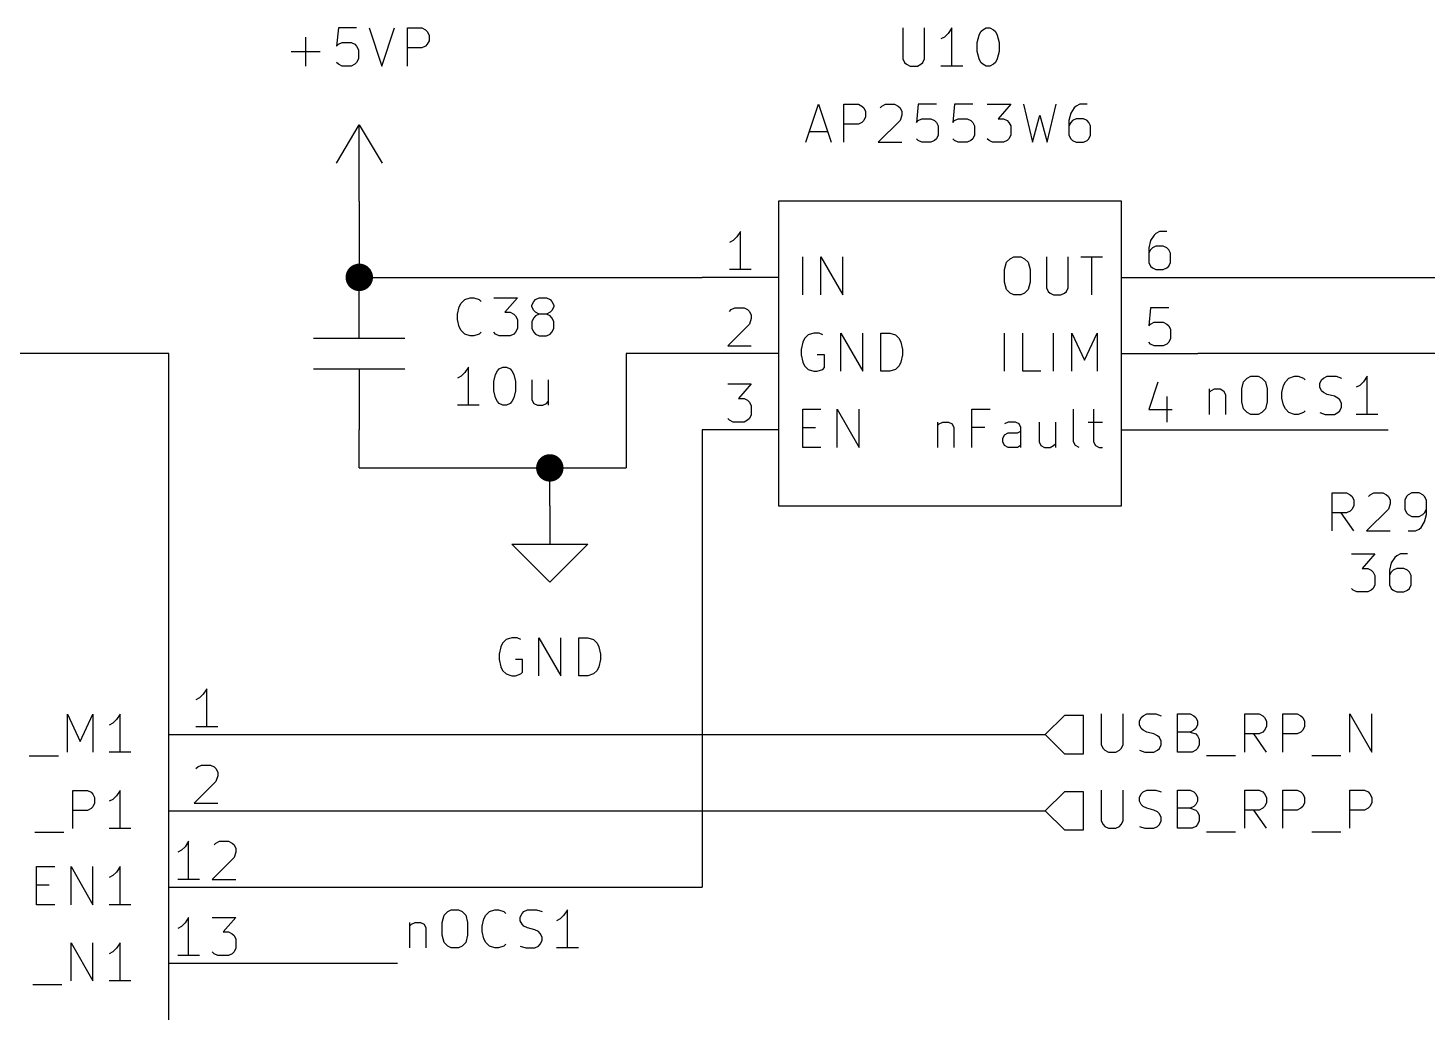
# Model space of a CAD drawing. Header units: millimetres. Extents: x 10 to 287, y -200 to -10.
# Drawn here: x 206.13 to 252.75, y -94.33 to -61.54 of the extents above; entities that cross this region are included whole.
import ezdxf

# ---------------------------------------------------------------- set-up
doc = ezdxf.new("R2010")
doc.units = ezdxf.units.MM
for name, color, linetype in [('GREENSIXTYFIVE', 129, 'CONTINUOUS'), ('LIGHTGREEN', 92, 'CONTINUOUS'), ('LIGHTRED', 12, 'CONTINUOUS'), ('RED', 14, 'CONTINUOUS'), ('REDSIX', 19, 'CONTINUOUS'), ('WHITE', 250, 'CONTINUOUS'), ('YELLOWTHREE', 44, 'CONTINUOUS')]:
    doc.layers.add(name, color=color, linetype=linetype)

msp = doc.modelspace()

# ---------------------------------------------------------------- linework, layer by layer
at = {"layer": 'GREENSIXTYFIVE', "linetype": 'CONTINUOUS'}
for p, q in [((215.3859, -62.8092), (215.3859, -61.8416)), ((216.4745, -61.5392), (216.4141, -62.144)), ((217.0793, -61.5392), (216.4745, -61.5392)), ((217.5026, -61.5392), (217.9259, -62.8092)), ((217.9259, -62.8092), (218.3493, -61.5392)), ((218.7726, -62.8092), (218.7726, -61.5392)), ((218.7726, -61.5392), (219.2564, -61.5392)), ((219.2564, -61.5392), (219.3774, -61.5997)), ((219.3774, -61.5997), (219.4379, -61.6602)), ((219.4379, -61.6602), (219.4983, -61.7811)), ((219.4983, -61.9626), (219.4379, -62.0835)), ((219.4983, -61.7811), (219.4983, -61.9626)), ((235.2826, -61.5392), (235.2826, -62.5673)), ((236.0083, -62.5673), (236.0083, -61.5392)), ((236.6736, -61.8416), (236.5527, -61.9021)), ((236.7946, -61.7207), (236.6736, -61.8416)), ((236.9155, -61.5392), (236.7946, -61.7207)), ((236.9155, -62.8092), (236.9155, -61.5392)), ((237.7622, -62.023), (237.8226, -61.7811)), ((237.8226, -61.7811), (237.8831, -61.6602)), ((237.8831, -61.6602), (237.9436, -61.5997)), ((237.9436, -61.5997), (238.0645, -61.5392)), ((238.0645, -61.5392), (238.1855, -61.5392)), ((238.1855, -61.5392), (238.3064, -61.5997)), ((238.3064, -61.5997), (238.3669, -61.6602)), ((238.3669, -61.6602), (238.4274, -61.7811)), ((238.4274, -61.7811), (238.4879, -62.023)), ((214.9021, -62.3254), (215.8698, -62.3254)), ((216.4141, -62.144), (216.4745, -62.0835)), ((216.4745, -62.0835), (216.5955, -62.023)), ((216.5955, -62.023), (216.8979, -62.023)), ((216.8979, -62.023), (217.0188, -62.0835)), ((217.0188, -62.0835), (217.0793, -62.144)), ((217.0793, -62.144), (217.1398, -62.2649)), ((217.1398, -62.2649), (217.1398, -62.5673)), ((219.2564, -62.2045), (218.7726, -62.2045)), ((219.3774, -62.144), (219.2564, -62.2045)), ((219.4379, -62.0835), (219.3774, -62.144)), ((237.7622, -62.3254), (237.7622, -62.023)), ((237.8226, -62.5673), (237.7622, -62.3254)), ((238.4879, -62.3254), (238.4274, -62.5673)), ((238.4879, -62.023), (238.4879, -62.3254)), ((216.4745, -62.7488), (216.4141, -62.6883)), ((216.5955, -62.8092), (216.4745, -62.7488)), ((216.8979, -62.8092), (216.5955, -62.8092)), ((217.0188, -62.7488), (216.8979, -62.8092)), ((217.0793, -62.6883), (217.0188, -62.7488)), ((217.1398, -62.5673), (217.0793, -62.6883)), ((235.2826, -62.5673), (235.3431, -62.6883)), ((235.3431, -62.6883), (235.4036, -62.7488)), ((235.4036, -62.7488), (235.5245, -62.8092)), ((235.5245, -62.8092), (235.7664, -62.8092)), ((235.7664, -62.8092), (235.8874, -62.7488)), ((235.8874, -62.7488), (235.9479, -62.6883)), ((235.9479, -62.6883), (236.0083, -62.5673)), ((237.2784, -62.8092), (236.5527, -62.8092)), ((237.8831, -62.6883), (237.8226, -62.5673)), ((237.9436, -62.7488), (237.8831, -62.6883)), ((238.0645, -62.8092), (237.9436, -62.7488)), ((238.1855, -62.8092), (238.0645, -62.8092)), ((238.3064, -62.7488), (238.1855, -62.8092)), ((238.3669, -62.6883), (238.3064, -62.7488)), ((238.4274, -62.5673), (238.3669, -62.6883)), ((232.0472, -65.3492), (232.4705, -64.0792)), ((232.4705, -64.0792), (232.8939, -65.3492)), ((233.3172, -65.3492), (233.3172, -64.0792)), ((233.3172, -64.0792), (233.801, -64.0792)), ((233.801, -64.0792), (233.922, -64.1397)), ((233.922, -64.1397), (233.9825, -64.2002)), ((233.9825, -64.2002), (234.0429, -64.3211)), ((234.0429, -64.3211), (234.0429, -64.5026)), ((234.5268, -64.2002), (234.5872, -64.1397)), ((234.5872, -64.1397), (234.7082, -64.0792)), ((234.7082, -64.0792), (235.0106, -64.0792)), ((235.0106, -64.0792), (235.1315, -64.1397)), ((235.1315, -64.1397), (235.192, -64.2002)), ((235.192, -64.2002), (235.2525, -64.3211)), ((235.2525, -64.3211), (235.2525, -64.4421)), ((235.7967, -64.0792), (235.7363, -64.684)), ((236.4015, -64.0792), (235.7967, -64.0792)), ((237.0062, -64.0792), (236.9458, -64.684)), ((237.611, -64.0792), (237.0062, -64.0792)), ((238.0948, -64.0792), (238.881, -64.0792)), ((238.881, -64.0792), (238.4576, -64.563)), ((239.3043, -64.0792), (239.6067, -65.3492)), ((240.0905, -65.3492), (240.3929, -64.0792)), ((240.9976, -64.2002), (240.8766, -64.3816)), ((241.0581, -64.1397), (240.9976, -64.2002)), ((241.179, -64.0792), (241.0581, -64.1397)), ((241.4209, -64.0792), (241.179, -64.0792)), ((233.801, -64.7445), (233.3172, -64.7445)), ((233.922, -64.684), (233.801, -64.7445)), ((233.9825, -64.6235), (233.922, -64.684)), ((234.0429, -64.5026), (233.9825, -64.6235)), ((235.192, -64.6235), (234.4663, -65.3492)), ((235.2525, -64.4421), (235.192, -64.6235)), ((235.7363, -64.684), (235.7967, -64.6235)), ((235.7967, -64.6235), (235.9177, -64.563)), ((235.9177, -64.563), (236.2201, -64.563)), ((236.2201, -64.563), (236.341, -64.6235)), ((236.341, -64.6235), (236.4015, -64.684)), ((236.4015, -64.684), (236.462, -64.8049)), ((236.9458, -64.684), (237.0062, -64.6235)), ((237.0062, -64.6235), (237.1272, -64.563)), ((237.1272, -64.563), (237.4296, -64.563)), ((237.4296, -64.563), (237.5505, -64.6235)), ((237.5505, -64.6235), (237.611, -64.684)), ((237.611, -64.684), (237.6715, -64.8049)), ((238.4576, -64.563), (238.6391, -64.563)), ((238.6391, -64.563), (238.76, -64.6235)), ((238.76, -64.6235), (238.8205, -64.684)), ((238.8205, -64.684), (238.881, -64.8049)), ((239.6067, -65.3492), (239.8486, -64.4421)), ((239.8486, -64.4421), (240.0905, -65.3492)), ((240.8766, -64.3816), (240.8162, -64.6235)), ((240.8162, -64.6235), (240.8162, -65.1073)), ((240.8766, -64.684), (240.8162, -64.8049)), ((240.9371, -64.6235), (240.8766, -64.684)), ((241.0581, -64.563), (240.9371, -64.6235)), ((241.3, -64.563), (241.0581, -64.563)), ((241.4209, -64.6235), (241.3, -64.563)), ((241.4814, -64.684), (241.4209, -64.6235)), ((241.5419, -64.8049), (241.4814, -64.684)), ((232.1682, -64.9864), (232.7729, -64.9864)), ((235.7967, -65.2888), (235.7363, -65.2283)), ((236.4015, -65.2283), (236.341, -65.2888)), ((236.462, -65.1073), (236.4015, -65.2283)), ((236.462, -64.8049), (236.462, -65.1073)), ((237.0062, -65.2888), (236.9458, -65.2283)), ((237.611, -65.2283), (237.5505, -65.2888)), ((237.6715, -65.1073), (237.611, -65.2283)), ((237.6715, -64.8049), (237.6715, -65.1073)), ((238.1553, -65.2888), (238.0948, -65.2283)), ((238.8205, -65.2283), (238.76, -65.2888)), ((238.881, -65.1073), (238.8205, -65.2283)), ((238.881, -64.8049), (238.881, -65.1073)), ((240.8162, -65.1073), (240.8766, -65.2283)), ((240.8766, -65.2283), (240.9371, -65.2888)), ((241.4209, -65.2888), (241.4814, -65.2283)), ((241.4814, -65.2283), (241.5419, -65.1073)), ((241.5419, -65.1073), (241.5419, -64.8049)), ((234.4663, -65.3492), (235.2525, -65.3492)), ((235.9177, -65.3492), (235.7967, -65.2888)), ((236.2201, -65.3492), (235.9177, -65.3492)), ((236.341, -65.2888), (236.2201, -65.3492)), ((237.1272, -65.3492), (237.0062, -65.2888)), ((237.4296, -65.3492), (237.1272, -65.3492)), ((237.5505, -65.2888), (237.4296, -65.3492)), ((238.2762, -65.3492), (238.1553, -65.2888)), ((238.6391, -65.3492), (238.2762, -65.3492)), ((238.76, -65.2888), (238.6391, -65.3492)), ((240.9371, -65.2888), (241.0581, -65.3492)), ((241.0581, -65.3492), (241.3, -65.3492)), ((241.3, -65.3492), (241.4209, -65.2888)), ((231.9503, -70.4375), (231.9503, -69.1675)), ((232.5551, -70.4375), (232.5551, -69.1675)), ((232.5551, -69.1675), (233.2808, -70.4375)), ((233.2808, -70.4375), (233.2808, -69.1675)), ((238.6753, -69.5909), (238.7357, -69.349)), ((238.7357, -69.349), (238.8567, -69.228)), ((238.8567, -69.228), (238.9776, -69.1675)), ((238.9776, -69.1675), (239.2195, -69.1675)), ((239.2195, -69.1675), (239.3405, -69.228)), ((239.3405, -69.228), (239.4614, -69.349)), ((239.4614, -69.349), (239.5219, -69.5909)), ((240.0662, -69.1675), (240.0662, -70.1956)), ((240.7919, -70.1956), (240.7919, -69.1675)), ((241.2153, -69.1675), (241.941, -69.1675)), ((241.5782, -70.4375), (241.5782, -69.1675)), ((238.6753, -70.0142), (238.6753, -69.5909)), ((239.5219, -69.5909), (239.5219, -70.0142)), ((238.7357, -70.2561), (238.6753, -70.0142)), ((238.8567, -70.3771), (238.7357, -70.2561)), ((238.9776, -70.4375), (238.8567, -70.3771)), ((239.3405, -70.3771), (239.2195, -70.4375)), ((239.4614, -70.2561), (239.3405, -70.3771)), ((239.5219, -70.0142), (239.4614, -70.2561)), ((240.0662, -70.1956), (240.1267, -70.3166)), ((240.1267, -70.3166), (240.1872, -70.3771)), ((240.1872, -70.3771), (240.3081, -70.4375)), ((240.55, -70.4375), (240.671, -70.3771)), ((240.671, -70.3771), (240.7315, -70.3166)), ((240.7315, -70.3166), (240.7919, -70.1956)), ((220.4441, -71.0751), (220.5045, -70.8332)), ((220.5045, -70.8332), (220.565, -70.7123)), ((220.565, -70.7123), (220.686, -70.5913)), ((220.686, -70.5913), (220.8674, -70.5308)), ((220.8674, -70.5308), (220.9883, -70.5308)), ((220.9883, -70.5308), (221.1698, -70.5913)), ((221.1698, -70.5913), (221.2302, -70.6518)), ((221.6536, -70.5308), (222.4398, -70.5308)), ((222.4398, -70.5308), (222.0164, -71.0146)), ((222.9236, -70.7727), (222.984, -70.6518)), ((222.9236, -70.8332), (222.9236, -70.7727)), ((222.984, -70.9542), (222.9236, -70.8332)), ((222.984, -70.6518), (223.0445, -70.5913)), ((223.0445, -70.5913), (223.1655, -70.5308)), ((223.1655, -70.5308), (223.4074, -70.5308)), ((223.4074, -70.5308), (223.5283, -70.5913)), ((223.5283, -70.5913), (223.5888, -70.6518)), ((223.5888, -70.6518), (223.6493, -70.7727)), ((223.6493, -70.8332), (223.5888, -70.9542)), ((223.6493, -70.7727), (223.6493, -70.8332)), ((239.2195, -70.4375), (238.9776, -70.4375)), ((240.3081, -70.4375), (240.55, -70.4375)), ((220.4441, -71.2565), (220.4441, -71.0751)), ((220.5045, -71.4984), (220.4441, -71.2565)), ((222.0164, -71.0146), (222.1979, -71.0146)), ((222.1979, -71.0146), (222.3188, -71.0751)), ((222.3188, -71.0751), (222.3793, -71.1356)), ((222.3793, -71.1356), (222.4398, -71.2565)), ((222.4398, -71.2565), (222.4398, -71.5589)), ((222.984, -71.1961), (222.9236, -71.317)), ((222.9236, -71.317), (222.9236, -71.5589)), ((223.0445, -71.0146), (222.984, -70.9542)), ((223.0445, -71.1356), (222.984, -71.1961)), ((223.1655, -71.0751), (223.0445, -71.0146)), ((223.1655, -71.0751), (223.0445, -71.1356)), ((223.4074, -71.0751), (223.1655, -71.0751)), ((223.5283, -71.0146), (223.4074, -71.0751)), ((223.5283, -71.1356), (223.4074, -71.0751)), ((223.5888, -70.9542), (223.5283, -71.0146)), ((223.5888, -71.1961), (223.5283, -71.1356)), ((223.6493, -71.317), (223.5888, -71.1961)), ((223.6493, -71.5589), (223.6493, -71.317)), ((220.565, -71.6194), (220.5045, -71.4984)), ((220.686, -71.7404), (220.565, -71.6194)), ((220.8674, -71.8008), (220.686, -71.7404)), ((221.1698, -71.7404), (220.9883, -71.8008)), ((221.2302, -71.6799), (221.1698, -71.7404)), ((221.7141, -71.7404), (221.6536, -71.6799)), ((221.835, -71.8008), (221.7141, -71.7404)), ((222.3188, -71.7404), (222.1979, -71.8008)), ((222.3793, -71.6799), (222.3188, -71.7404)), ((222.4398, -71.5589), (222.3793, -71.6799)), ((222.9236, -71.5589), (222.984, -71.6799)), ((222.984, -71.6799), (223.0445, -71.7404)), ((223.0445, -71.7404), (223.1655, -71.8008)), ((223.4074, -71.8008), (223.5283, -71.7404)), ((223.5283, -71.7404), (223.5888, -71.6799)), ((223.5888, -71.6799), (223.6493, -71.5589)), ((232.1318, -71.768), (232.0108, -71.889)), ((232.3132, -71.7075), (232.1318, -71.768)), ((232.4946, -71.7075), (232.3132, -71.7075)), ((232.6156, -71.768), (232.4946, -71.7075)), ((233.2203, -72.9775), (233.2203, -71.7075)), ((233.2203, -71.7075), (233.946, -72.9775)), ((233.946, -72.9775), (233.946, -71.7075)), ((234.5508, -72.9775), (234.5508, -71.7075)), ((234.5508, -71.7075), (234.8532, -71.7075)), ((234.8532, -71.7075), (235.0346, -71.768)), ((235.0346, -71.768), (235.1556, -71.889)), ((238.6752, -72.9775), (238.6752, -71.7075)), ((239.28, -72.9775), (239.28, -71.7075)), ((240.3081, -72.9775), (240.3081, -71.7075)), ((240.9129, -72.9775), (240.9129, -71.7075)), ((240.9129, -71.7075), (241.3363, -72.6147)), ((241.3363, -72.6147), (241.7596, -71.7075)), ((241.7596, -71.7075), (241.7596, -72.9775)), ((220.9883, -71.8008), (220.8674, -71.8008)), ((222.1979, -71.8008), (221.835, -71.8008)), ((223.1655, -71.8008), (223.4074, -71.8008)), ((231.9503, -72.0099), (231.8899, -72.2518)), ((231.8899, -72.2518), (231.8899, -72.4332)), ((232.0108, -71.889), (231.9503, -72.0099)), ((235.1556, -71.889), (235.2161, -72.0099)), ((235.2161, -72.0099), (235.2765, -72.2518)), ((235.2765, -72.2518), (235.2765, -72.4332)), ((231.8899, -72.4332), (231.9503, -72.6751)), ((231.9503, -72.6751), (232.0108, -72.7961)), ((232.676, -72.4332), (232.4341, -72.4332)), ((232.676, -72.8566), (232.676, -72.4332)), ((235.2161, -72.6751), (235.1556, -72.7961)), ((235.2765, -72.4332), (235.2161, -72.6751)), ((220.565, -73.1446), (220.4441, -73.2051)), ((220.686, -73.0237), (220.565, -73.1446)), ((220.8069, -72.8422), (220.686, -73.0237)), ((220.8069, -74.1122), (220.8069, -72.8422)), ((221.6536, -73.326), (221.714, -73.0841)), ((221.714, -73.0841), (221.7745, -72.9632)), ((221.7745, -72.9632), (221.835, -72.9027)), ((221.835, -72.9027), (221.9559, -72.8422)), ((221.9559, -72.8422), (222.0769, -72.8422)), ((222.0769, -72.8422), (222.1978, -72.9027)), ((222.1978, -72.9027), (222.2583, -72.9632)), ((222.2583, -72.9632), (222.3188, -73.0841)), ((222.3188, -73.0841), (222.3793, -73.326)), ((232.0108, -72.7961), (232.1318, -72.9171)), ((232.1318, -72.9171), (232.3132, -72.9775)), ((232.3132, -72.9775), (232.4341, -72.9775)), ((232.4341, -72.9775), (232.6156, -72.9171)), ((232.6156, -72.9171), (232.676, -72.8566)), ((234.8532, -72.9775), (234.5508, -72.9775)), ((235.0346, -72.9171), (234.8532, -72.9775)), ((235.1556, -72.7961), (235.0346, -72.9171)), ((239.8848, -72.9775), (239.28, -72.9775)), ((221.6536, -73.6284), (221.6536, -73.326)), ((221.714, -73.8703), (221.6536, -73.6284)), ((222.3793, -73.6284), (222.3188, -73.8703)), ((222.3793, -73.326), (222.3793, -73.6284)), ((222.9235, -73.2656), (222.9235, -73.9308)), ((223.4678, -73.2656), (223.4678, -74.1122)), ((221.1698, -74.1122), (220.4441, -74.1122)), ((221.7745, -73.9913), (221.714, -73.8703)), ((221.835, -74.0518), (221.7745, -73.9913)), ((221.9559, -74.1122), (221.835, -74.0518)), ((222.0769, -74.1122), (221.9559, -74.1122)), ((222.1978, -74.0518), (222.0769, -74.1122)), ((222.2583, -73.9913), (222.1978, -74.0518)), ((222.3188, -73.8703), (222.2583, -73.9913)), ((222.9235, -73.9308), (222.984, -74.0518)), ((222.984, -74.0518), (223.105, -74.1122)), ((223.105, -74.1122), (223.2864, -74.1122)), ((223.2864, -74.1122), (223.4073, -74.0518)), ((223.4073, -74.0518), (223.4678, -73.9913)), ((231.9503, -75.5175), (231.9503, -74.2475)), ((231.9503, -74.2475), (232.5551, -74.2475)), ((233.0993, -75.5175), (233.0993, -74.2475)), ((233.0993, -74.2475), (233.825, -75.5175)), ((233.825, -75.5175), (233.825, -74.2475)), ((237.5868, -75.5175), (237.5868, -74.2475)), ((237.5868, -74.2475), (238.1916, -74.2475)), ((240.9734, -75.3361), (240.9734, -74.2475)), ((241.6386, -74.2475), (241.6386, -75.3361)), ((231.9503, -74.8523), (232.3737, -74.8523)), ((236.4378, -74.6709), (236.4378, -75.5175)), ((236.4378, -74.7918), (236.4983, -74.7313)), ((236.4983, -74.7313), (236.6193, -74.6709)), ((236.6193, -74.6709), (236.8007, -74.6709)), ((236.8007, -74.6709), (236.9216, -74.7313)), ((236.9216, -74.7313), (236.9821, -74.8523)), ((236.9821, -74.8523), (236.9821, -75.5175)), ((238.0102, -74.8523), (237.5868, -74.8523)), ((238.7964, -74.6709), (238.6754, -74.7313)), ((238.6754, -75.0942), (238.7964, -75.0337)), ((239.0383, -74.6709), (238.7964, -74.6709)), ((238.7964, -75.0337), (239.0988, -75.0337)), ((239.1592, -74.7313), (239.0383, -74.6709)), ((239.0988, -75.0337), (239.2197, -74.9732)), ((239.2197, -74.8523), (239.1592, -74.7313)), ((239.2197, -75.5175), (239.2197, -74.8523)), ((239.8244, -74.6709), (239.8244, -75.3361)), ((240.3687, -74.6709), (240.3687, -75.5175)), ((241.4572, -74.6709), (241.941, -74.6709)), ((232.5551, -75.5175), (231.9503, -75.5175)), ((238.615, -75.2151), (238.6754, -75.0942)), ((238.615, -75.3361), (238.615, -75.2151)), ((238.6754, -75.4571), (238.615, -75.3361)), ((238.7964, -75.5175), (238.6754, -75.4571)), ((239.0988, -75.5175), (238.7964, -75.5175)), ((239.2197, -75.4571), (239.0988, -75.5175)), ((239.8244, -75.3361), (239.8849, -75.4571)), ((239.8849, -75.4571), (240.0059, -75.5175)), ((240.0059, -75.5175), (240.1873, -75.5175)), ((240.1873, -75.5175), (240.3082, -75.4571)), ((240.3082, -75.4571), (240.3687, -75.3966)), ((241.0339, -75.4571), (240.9734, -75.3361)), ((241.1549, -75.5175), (241.0339, -75.4571)), ((241.6386, -75.3361), (241.6991, -75.4571)), ((241.6991, -75.4571), (241.8201, -75.5175)), ((241.8201, -75.5175), (241.941, -75.5175)), ((249.5875, -78.3031), (249.5875, -77.0331)), ((249.5875, -77.0331), (250.0713, -77.0331)), ((250.0713, -77.0331), (250.1923, -77.0936)), ((250.1923, -77.0936), (250.2528, -77.1541)), ((250.2528, -77.1541), (250.3132, -77.275)), ((250.3132, -77.275), (250.3132, -77.4565)), ((250.7971, -77.1541), (250.8575, -77.0936)), ((250.8575, -77.0936), (250.9785, -77.0331)), ((250.9785, -77.0331), (251.2809, -77.0331)), ((251.2809, -77.0331), (251.4018, -77.0936)), ((251.4018, -77.0936), (251.4623, -77.1541)), ((251.4623, -77.1541), (251.5228, -77.275)), ((251.5228, -77.275), (251.5228, -77.396)), ((252.067, -77.1541), (252.0066, -77.275)), ((252.0066, -77.275), (252.0066, -77.5774)), ((252.1275, -77.0936), (252.067, -77.1541)), ((252.2485, -77.0331), (252.1275, -77.0936)), ((252.4904, -77.0331), (252.2485, -77.0331)), ((252.6113, -77.0936), (252.4904, -77.0331)), ((252.6718, -77.1541), (252.6113, -77.0936)), ((252.7323, -77.275), (252.6718, -77.1541)), ((252.7323, -77.7588), (252.7323, -77.275)), ((250.0713, -77.6984), (249.5875, -77.6984)), ((250.3132, -78.3031), (249.8899, -77.6984)), ((250.1923, -77.6379), (250.0713, -77.6984)), ((250.2528, -77.5774), (250.1923, -77.6379)), ((250.3132, -77.4565), (250.2528, -77.5774)), ((251.4623, -77.5774), (250.7366, -78.3031)), ((251.5228, -77.396), (251.4623, -77.5774)), ((252.0066, -77.5774), (252.067, -77.6984)), ((252.067, -77.6984), (252.1275, -77.7588)), ((252.1275, -77.7588), (252.2485, -77.8193)), ((252.2485, -77.8193), (252.4904, -77.8193)), ((252.4904, -77.8193), (252.6113, -77.7588)), ((252.6113, -77.7588), (252.6718, -77.6984)), ((252.6718, -77.6984), (252.7323, -77.5774)), ((252.6718, -78.0007), (252.7323, -77.7588)), ((250.7366, -78.3031), (251.5228, -78.3031)), ((252.1275, -78.3031), (252.3694, -78.3031)), ((252.3694, -78.3031), (252.4904, -78.2427)), ((252.4904, -78.2427), (252.5508, -78.1822)), ((252.5508, -78.1822), (252.6718, -78.0007)), ((250.2286, -79.0651), (251.0148, -79.0651)), ((251.0148, -79.0651), (250.5914, -79.5489)), ((251.68, -79.1861), (251.559, -79.3675)), ((251.7405, -79.1256), (251.68, -79.1861)), ((251.8614, -79.0651), (251.7405, -79.1256)), ((252.1033, -79.0651), (251.8614, -79.0651)), ((250.5914, -79.5489), (250.7729, -79.5489)), ((250.7729, -79.5489), (250.8938, -79.6094)), ((250.8938, -79.6094), (250.9543, -79.6699)), ((250.9543, -79.6699), (251.0148, -79.7908)), ((251.559, -79.3675), (251.4986, -79.6094)), ((251.4986, -79.6094), (251.4986, -80.0932)), ((251.559, -79.6699), (251.4986, -79.7908)), ((251.6195, -79.6094), (251.559, -79.6699)), ((251.7405, -79.5489), (251.6195, -79.6094)), ((251.9824, -79.5489), (251.7405, -79.5489)), ((252.1033, -79.6094), (251.9824, -79.5489)), ((252.1638, -79.6699), (252.1033, -79.6094)), ((252.2243, -79.7908), (252.1638, -79.6699)), ((251.0148, -80.0932), (250.9543, -80.2142)), ((251.0148, -79.7908), (251.0148, -80.0932)), ((251.4986, -80.0932), (251.559, -80.2142)), ((252.1638, -80.2142), (252.2243, -80.0932)), ((252.2243, -80.0932), (252.2243, -79.7908)), ((250.2891, -80.2747), (250.2286, -80.2142)), ((250.41, -80.3351), (250.2891, -80.2747)), ((250.7729, -80.3351), (250.41, -80.3351)), ((250.8938, -80.2747), (250.7729, -80.3351)), ((250.9543, -80.2142), (250.8938, -80.2747)), ((251.559, -80.2142), (251.6195, -80.2747)), ((251.6195, -80.2747), (251.7405, -80.3351)), ((251.7405, -80.3351), (251.9824, -80.3351)), ((251.9824, -80.3351), (252.1033, -80.2747)), ((252.1033, -80.2747), (252.1638, -80.2142)), ((221.9476, -82.0407), (221.8871, -82.1616)), ((222.0686, -81.9197), (221.9476, -82.0407)), ((222.25, -81.8592), (222.0686, -81.9197)), ((222.4314, -81.8592), (222.25, -81.8592)), ((222.5524, -81.9197), (222.4314, -81.8592)), ((223.1571, -83.1292), (223.1571, -81.8592)), ((223.1571, -81.8592), (223.8828, -83.1292)), ((223.8828, -83.1292), (223.8828, -81.8592)), ((224.4876, -83.1292), (224.4876, -81.8592)), ((224.4876, -81.8592), (224.79, -81.8592)), ((224.79, -81.8592), (224.9714, -81.9197)), ((224.9714, -81.9197), (225.0924, -82.0407)), ((225.0924, -82.0407), (225.1529, -82.1616)), ((221.8871, -82.1616), (221.8267, -82.4035)), ((221.8267, -82.4035), (221.8267, -82.5849)), ((225.1529, -82.1616), (225.2133, -82.4035)), ((225.2133, -82.4035), (225.2133, -82.5849)), ((221.8267, -82.5849), (221.8871, -82.8268)), ((221.8871, -82.8268), (221.9476, -82.9478)), ((221.9476, -82.9478), (222.0686, -83.0688)), ((222.6128, -82.5849), (222.3709, -82.5849)), ((222.6128, -83.0083), (222.6128, -82.5849)), ((225.0924, -82.9478), (224.9714, -83.0688)), ((225.1529, -82.8268), (225.0924, -82.9478)), ((225.2133, -82.5849), (225.1529, -82.8268)), ((222.0686, -83.0688), (222.25, -83.1292)), ((222.25, -83.1292), (222.3709, -83.1292)), ((222.3709, -83.1292), (222.5524, -83.0688)), ((222.5524, -83.0688), (222.6128, -83.0083)), ((224.79, -83.1292), (224.4876, -83.1292)), ((224.9714, -83.0688), (224.79, -83.1292)), ((207.4454, -85.6775), (207.4454, -84.4075)), ((207.4454, -84.4075), (207.8688, -85.3147)), ((207.4454, -85.6775), (207.4454, -84.4075)), ((207.4454, -84.4075), (207.8688, -85.3147)), ((207.8688, -85.3147), (208.2921, -84.4075)), ((207.8688, -85.3147), (208.2921, -84.4075)), ((208.2921, -84.4075), (208.2921, -85.6775)), ((208.2921, -84.4075), (208.2921, -85.6775)), ((208.9573, -84.7099), (208.8364, -84.7704)), ((208.9573, -84.7099), (208.8364, -84.7704)), ((209.0783, -84.589), (208.9573, -84.7099)), ((209.0783, -84.589), (208.9573, -84.7099)), ((209.1992, -84.4075), (209.0783, -84.589)), ((209.1992, -84.4075), (209.0783, -84.589)), ((209.1992, -85.6775), (209.1992, -84.4075)), ((209.1992, -85.6775), (209.1992, -84.4075)), ((209.5621, -85.6775), (208.8364, -85.6775)), ((209.5621, -85.6775), (208.8364, -85.6775)), ((206.1755, -85.7985), (207.1431, -85.7985)), ((206.1755, -85.7985), (207.1431, -85.7985)), ((207.6268, -88.2175), (207.6268, -86.9475)), ((207.6268, -86.9475), (208.1106, -86.9475)), ((207.6268, -88.2175), (207.6268, -86.9475)), ((207.6268, -86.9475), (208.1106, -86.9475)), ((208.1106, -86.9475), (208.2316, -87.008)), ((208.1106, -86.9475), (208.2316, -87.008)), ((208.2316, -87.008), (208.2921, -87.0685)), ((208.2316, -87.008), (208.2921, -87.0685)), ((208.2921, -87.0685), (208.3525, -87.1894)), ((208.2921, -87.0685), (208.3525, -87.1894)), ((209.0783, -87.129), (208.9573, -87.2499)), ((209.0783, -87.129), (208.9573, -87.2499)), ((209.1992, -86.9475), (209.0783, -87.129)), ((209.1992, -86.9475), (209.0783, -87.129)), ((209.1992, -88.2175), (209.1992, -86.9475)), ((209.1992, -88.2175), (209.1992, -86.9475)), ((208.1106, -87.6128), (207.6268, -87.6128)), ((208.1106, -87.6128), (207.6268, -87.6128)), ((208.2316, -87.5523), (208.1106, -87.6128)), ((208.2316, -87.5523), (208.1106, -87.6128)), ((208.2921, -87.4918), (208.2316, -87.5523)), ((208.2921, -87.4918), (208.2316, -87.5523)), ((208.3525, -87.3709), (208.2921, -87.4918)), ((208.3525, -87.3709), (208.2921, -87.4918)), ((208.3525, -87.1894), (208.3525, -87.3709)), ((208.3525, -87.1894), (208.3525, -87.3709)), ((208.9573, -87.2499), (208.8364, -87.3104)), ((208.9573, -87.2499), (208.8364, -87.3104)), ((206.3569, -88.3385), (207.3245, -88.3385)), ((206.3569, -88.3385), (207.3245, -88.3385)), ((209.5621, -88.2175), (208.8364, -88.2175)), ((209.5621, -88.2175), (208.8364, -88.2175)), ((206.4173, -90.7575), (206.4173, -89.4875)), ((206.4173, -89.4875), (207.0221, -89.4875)), ((206.4173, -90.7575), (206.4173, -89.4875)), ((206.4173, -89.4875), (207.0221, -89.4875)), ((207.5663, -90.7575), (207.5663, -89.4875)), ((207.5663, -89.4875), (208.292, -90.7575)), ((207.5663, -90.7575), (207.5663, -89.4875)), ((207.5663, -89.4875), (208.292, -90.7575)), ((208.292, -90.7575), (208.292, -89.4875)), ((208.292, -90.7575), (208.292, -89.4875)), ((209.1992, -89.4875), (209.0783, -89.669)), ((209.1992, -89.4875), (209.0783, -89.669)), ((209.1992, -90.7575), (209.1992, -89.4875)), ((209.1992, -90.7575), (209.1992, -89.4875)), ((208.9573, -89.7899), (208.8364, -89.8504)), ((208.9573, -89.7899), (208.8364, -89.8504)), ((209.0783, -89.669), (208.9573, -89.7899)), ((209.0783, -89.669), (208.9573, -89.7899)), ((206.4173, -90.0923), (206.8407, -90.0923)), ((206.4173, -90.0923), (206.8407, -90.0923)), ((207.0221, -90.7575), (206.4173, -90.7575)), ((207.0221, -90.7575), (206.4173, -90.7575)), ((209.5621, -90.7575), (208.8364, -90.7575)), ((209.5621, -90.7575), (208.8364, -90.7575)), ((207.5663, -93.2975), (207.5663, -92.0275)), ((207.5663, -92.0275), (208.292, -93.2975)), ((207.5663, -93.2975), (207.5663, -92.0275)), ((207.5663, -92.0275), (208.292, -93.2975)), ((208.292, -93.2975), (208.292, -92.0275)), ((208.292, -93.2975), (208.292, -92.0275)), ((209.0783, -92.209), (208.9573, -92.3299)), ((209.0783, -92.209), (208.9573, -92.3299)), ((209.1992, -92.0275), (209.0783, -92.209)), ((209.1992, -92.0275), (209.0783, -92.209)), ((209.1992, -93.2975), (209.1992, -92.0275)), ((209.1992, -93.2975), (209.1992, -92.0275)), ((208.9573, -92.3299), (208.8364, -92.3904)), ((208.9573, -92.3299), (208.8364, -92.3904)), ((206.2964, -93.4185), (207.264, -93.4185)), ((206.2964, -93.4185), (207.264, -93.4185)), ((209.5621, -93.2975), (208.8364, -93.2975)), ((209.5621, -93.2975), (208.8364, -93.2975))]:
    msp.add_line(p, q, dxfattribs=at)
at = {"layer": 'LIGHTGREEN', "linetype": 'CONTINUOUS'}
for p, q in [((217.17, -67.31), (217.17, -69.85)), ((217.17, -69.85), (228.6, -69.85)), ((245.11, -69.85), (260.35, -69.85)), ((228.6, -72.39), (226.06, -72.39)), ((226.06, -72.39), (226.06, -76.2)), ((254, -72.39), (245.11, -72.39)), ((217.17, -76.2), (217.17, -74.93)), ((228.6, -74.93), (228.6, -90.17)), ((245.11, -74.93), (251.46, -74.93)), ((217.17, -76.2), (223.52, -76.2)), ((223.52, -76.2), (226.06, -76.2)), ((223.52, -77.47), (223.52, -76.2)), ((213.36, -85.09), (240.03, -85.09)), ((213.36, -87.63), (240.03, -87.63)), ((213.36, -90.17), (228.6, -90.17)), ((213.36, -92.71), (218.44, -92.71))]:
    msp.add_line(p, q, dxfattribs=at)
at = {"layer": 'LIGHTGREEN', "const_width": 0.4572}
for points in [[(216.9414, -69.85, 1), (217.3986, -69.85, 1)], [(223.2914, -76.2, 1), (223.7486, -76.2, 1)]]:
    msp.add_lwpolyline(points, format="xyb", close=True, dxfattribs=at)
at = {"layer": 'LIGHTRED', "linetype": 'CONTINUOUS'}
for p, q in [((229.7491, -68.5044), (229.6281, -68.6253)), ((229.87, -68.3229), (229.7491, -68.5044)), ((229.87, -69.5929), (229.87, -68.3229)), ((243.6586, -68.4439), (243.5376, -68.6253)), ((243.7191, -68.3834), (243.6586, -68.4439)), ((243.84, -68.3229), (243.7191, -68.3834)), ((244.0819, -68.3229), (243.84, -68.3229)), ((229.6281, -68.6253), (229.5072, -68.6858)), ((243.5376, -68.6253), (243.4772, -68.8672)), ((243.4772, -68.8672), (243.4772, -69.351)), ((243.5376, -68.9277), (243.4772, -69.0486)), ((243.5981, -68.8672), (243.5376, -68.9277)), ((243.7191, -68.8067), (243.5981, -68.8672)), ((243.961, -68.8067), (243.7191, -68.8067)), ((244.0819, -68.8672), (243.961, -68.8067)), ((244.1424, -68.9277), (244.0819, -68.8672)), ((244.2029, -69.0486), (244.1424, -68.9277)), ((243.4772, -69.351), (243.5376, -69.472)), ((244.1424, -69.472), (244.2029, -69.351)), ((244.2029, -69.351), (244.2029, -69.0486)), ((230.2329, -69.5929), (229.5072, -69.5929)), ((243.5376, -69.472), (243.5981, -69.5325)), ((243.5981, -69.5325), (243.7191, -69.5929)), ((243.7191, -69.5929), (243.961, -69.5929)), ((243.961, -69.5929), (244.0819, -69.5325)), ((244.0819, -69.5325), (244.1424, -69.472)), ((229.5072, -70.9839), (229.5676, -70.9234)), ((229.5676, -70.9234), (229.6886, -70.8629)), ((229.6886, -70.8629), (229.991, -70.8629)), ((229.991, -70.8629), (230.1119, -70.9234)), ((230.1119, -70.9234), (230.1724, -70.9839)), ((230.1724, -70.9839), (230.2329, -71.1048)), ((230.2329, -71.2258), (230.1724, -71.4072)), ((230.2329, -71.1048), (230.2329, -71.2258)), ((243.5376, -70.8629), (243.4772, -71.4677)), ((244.1424, -70.8629), (243.5376, -70.8629)), ((230.1724, -71.4072), (229.4467, -72.1329)), ((243.4772, -71.4677), (243.5376, -71.4072)), ((243.5376, -71.4072), (243.6586, -71.3467)), ((243.6586, -71.3467), (243.961, -71.3467)), ((243.961, -71.3467), (244.0819, -71.4072)), ((244.0819, -71.4072), (244.1424, -71.4677)), ((244.1424, -71.4677), (244.2029, -71.5886)), ((244.2029, -71.5886), (244.2029, -71.891)), ((229.4467, -72.1329), (230.2329, -72.1329)), ((243.5376, -72.0725), (243.4772, -72.012)), ((243.6586, -72.1329), (243.5376, -72.0725)), ((243.961, -72.1329), (243.6586, -72.1329)), ((244.0819, -72.0725), (243.961, -72.1329)), ((244.1424, -72.012), (244.0819, -72.0725)), ((244.2029, -71.891), (244.1424, -72.012)), ((229.4467, -73.4029), (230.2329, -73.4029)), ((230.2329, -73.4029), (229.8095, -73.8867)), ((243.7795, -73.3425), (243.4772, -74.2496)), ((229.8095, -73.8867), (229.991, -73.8867)), ((229.991, -73.8867), (230.1119, -73.9472)), ((230.1119, -73.9472), (230.1724, -74.0077)), ((230.1724, -74.0077), (230.2329, -74.1286)), ((244.0819, -73.8263), (244.0819, -74.6729)), ((229.5072, -74.6125), (229.4467, -74.552)), ((230.1724, -74.552), (230.1119, -74.6125)), ((230.2329, -74.431), (230.1724, -74.552)), ((230.2329, -74.1286), (230.2329, -74.431)), ((243.4772, -74.2496), (244.2633, -74.2496)), ((229.6281, -74.6729), (229.5072, -74.6125)), ((229.991, -74.6729), (229.6281, -74.6729)), ((230.1119, -74.6125), (229.991, -74.6729)), ((211.8481, -83.8653), (211.7272, -83.9258)), ((211.8481, -83.8653), (211.7272, -83.9258)), ((211.9691, -83.7444), (211.8481, -83.8653)), ((211.9691, -83.7444), (211.8481, -83.8653)), ((212.09, -83.5629), (211.9691, -83.7444)), ((212.09, -83.5629), (211.9691, -83.7444)), ((212.09, -84.8329), (212.09, -83.5629)), ((212.09, -84.8329), (212.09, -83.5629)), ((212.4529, -84.8329), (211.7272, -84.8329)), ((212.4529, -84.8329), (211.7272, -84.8329)), ((211.7272, -86.2239), (211.7876, -86.1634)), ((211.7272, -86.2239), (211.7876, -86.1634)), ((211.7876, -86.1634), (211.9086, -86.1029)), ((211.7876, -86.1634), (211.9086, -86.1029)), ((211.9086, -86.1029), (212.211, -86.1029)), ((211.9086, -86.1029), (212.211, -86.1029)), ((212.211, -86.1029), (212.3319, -86.1634)), ((212.211, -86.1029), (212.3319, -86.1634)), ((212.3319, -86.1634), (212.3924, -86.2239)), ((212.3319, -86.1634), (212.3924, -86.2239)), ((212.3924, -86.2239), (212.4529, -86.3448)), ((212.3924, -86.2239), (212.4529, -86.3448)), ((212.3924, -86.6472), (211.6667, -87.3729)), ((212.3924, -86.6472), (211.6667, -87.3729)), ((212.4529, -86.4658), (212.3924, -86.6472)), ((212.4529, -86.4658), (212.3924, -86.6472)), ((212.4529, -86.3448), (212.4529, -86.4658)), ((212.4529, -86.3448), (212.4529, -86.4658)), ((211.6667, -87.3729), (212.4529, -87.3729)), ((211.6667, -87.3729), (212.4529, -87.3729)), ((211.2433, -88.9453), (211.1224, -89.0058)), ((211.2433, -88.9453), (211.1224, -89.0058)), ((211.3643, -88.8244), (211.2433, -88.9453)), ((211.3643, -88.8244), (211.2433, -88.9453)), ((211.4852, -88.6429), (211.3643, -88.8244)), ((211.4852, -88.6429), (211.3643, -88.8244)), ((211.4852, -89.9129), (211.4852, -88.6429)), ((211.4852, -89.9129), (211.4852, -88.6429)), ((212.3319, -88.7639), (212.3923, -88.7034)), ((212.3319, -88.7639), (212.3923, -88.7034)), ((212.3923, -88.7034), (212.5133, -88.6429)), ((212.3923, -88.7034), (212.5133, -88.6429)), ((212.5133, -88.6429), (212.8157, -88.6429)), ((212.5133, -88.6429), (212.8157, -88.6429)), ((212.8157, -88.6429), (212.9366, -88.7034)), ((212.8157, -88.6429), (212.9366, -88.7034)), ((212.9366, -88.7034), (212.9971, -88.7639)), ((212.9366, -88.7034), (212.9971, -88.7639)), ((212.9971, -88.7639), (213.0576, -88.8848)), ((212.9971, -88.7639), (213.0576, -88.8848)), ((213.0576, -89.0058), (212.9971, -89.1872)), ((213.0576, -89.0058), (212.9971, -89.1872)), ((213.0576, -88.8848), (213.0576, -89.0058)), ((213.0576, -88.8848), (213.0576, -89.0058)), ((212.9971, -89.1872), (212.2714, -89.9129)), ((212.9971, -89.1872), (212.2714, -89.9129)), ((211.8481, -89.9129), (211.1224, -89.9129)), ((211.8481, -89.9129), (211.1224, -89.9129)), ((212.2714, -89.9129), (213.0576, -89.9129)), ((212.2714, -89.9129), (213.0576, -89.9129)), ((211.3643, -91.3644), (211.2433, -91.4853)), ((211.3643, -91.3644), (211.2433, -91.4853)), ((211.4852, -91.1829), (211.3643, -91.3644)), ((211.4852, -91.1829), (211.3643, -91.3644)), ((211.4852, -92.4529), (211.4852, -91.1829)), ((211.4852, -92.4529), (211.4852, -91.1829)), ((212.2714, -91.1829), (213.0576, -91.1829)), ((212.2714, -91.1829), (213.0576, -91.1829)), ((213.0576, -91.1829), (212.6342, -91.6667)), ((213.0576, -91.1829), (212.6342, -91.6667)), ((211.2433, -91.4853), (211.1224, -91.5458)), ((211.2433, -91.4853), (211.1224, -91.5458)), ((212.6342, -91.6667), (212.8157, -91.6667)), ((212.6342, -91.6667), (212.8157, -91.6667)), ((212.8157, -91.6667), (212.9366, -91.7272)), ((212.8157, -91.6667), (212.9366, -91.7272)), ((212.9366, -91.7272), (212.9971, -91.7877)), ((212.9366, -91.7272), (212.9971, -91.7877)), ((212.9971, -91.7877), (213.0576, -91.9086)), ((212.9971, -91.7877), (213.0576, -91.9086)), ((213.0576, -92.211), (212.9971, -92.332)), ((213.0576, -92.211), (212.9971, -92.332)), ((213.0576, -91.9086), (213.0576, -92.211)), ((213.0576, -91.9086), (213.0576, -92.211)), ((211.8481, -92.4529), (211.1224, -92.4529)), ((211.8481, -92.4529), (211.1224, -92.4529)), ((212.3319, -92.3925), (212.2714, -92.332)), ((212.3319, -92.3925), (212.2714, -92.332)), ((212.4528, -92.4529), (212.3319, -92.3925)), ((212.4528, -92.4529), (212.3319, -92.3925)), ((212.8157, -92.4529), (212.4528, -92.4529)), ((212.8157, -92.4529), (212.4528, -92.4529)), ((212.9366, -92.3925), (212.8157, -92.4529)), ((212.9366, -92.3925), (212.8157, -92.4529)), ((212.9971, -92.332), (212.9366, -92.3925)), ((212.9971, -92.332), (212.9366, -92.3925))]:
    msp.add_line(p, q, dxfattribs=at)
at = {"layer": 'RED', "linetype": 'CONTINUOUS'}
for p, q in [((216.408, -66.04), (217.17, -64.77)), ((217.17, -64.77), (217.932, -66.04)), ((217.17, -67.31), (217.17, -64.77)), ((231.14, -67.31), (231.14, -77.47)), ((242.57, -67.31), (231.14, -67.31)), ((242.57, -77.47), (242.57, -67.31)), ((217.17, -71.882), (217.17, -69.85)), ((231.14, -69.85), (228.6, -69.85)), ((242.57, -69.85), (245.11, -69.85)), ((215.646, -71.882), (218.694, -71.882)), ((210.82, -72.39), (160.02, -72.39)), ((210.82, -143.51), (210.82, -72.39)), ((231.14, -72.39), (228.6, -72.39)), ((242.57, -72.39), (245.11, -72.39)), ((215.646, -72.898), (218.694, -72.898)), ((217.17, -72.898), (217.17, -74.93)), ((231.14, -74.93), (228.6, -74.93)), ((242.57, -74.93), (245.11, -74.93)), ((223.52, -77.47), (223.52, -78.74)), ((231.14, -77.47), (242.57, -77.47)), ((223.52, -80.01), (222.25, -78.74)), ((222.25, -78.74), (223.52, -78.74)), ((223.52, -78.74), (224.79, -78.74)), ((224.79, -78.74), (223.52, -80.01)), ((210.82, -85.09), (213.36, -85.09)), ((210.82, -85.09), (213.36, -85.09)), ((210.82, -87.63), (213.36, -87.63)), ((210.82, -87.63), (213.36, -87.63)), ((210.82, -90.17), (213.36, -90.17)), ((210.82, -90.17), (213.36, -90.17)), ((210.82, -92.71), (213.36, -92.71)), ((210.82, -92.71), (213.36, -92.71))]:
    msp.add_line(p, q, dxfattribs=at)
at = {"layer": 'REDSIX', "linetype": 'CONTINUOUS'}
for p, q in [((246.7594, -73.2074), (246.8803, -73.1469)), ((246.8803, -73.1469), (247.1222, -73.1469)), ((247.1222, -73.1469), (247.2432, -73.2074)), ((248.1504, -73.2074), (248.3318, -73.1469)), ((248.3318, -73.1469), (248.4527, -73.1469)), ((248.4527, -73.1469), (248.6342, -73.2074)), ((249.2994, -73.2074), (249.4204, -73.1469)), ((249.4204, -73.1469), (249.7227, -73.1469)), ((249.7227, -73.1469), (249.9042, -73.2074)), ((250.7508, -73.1469), (250.6299, -73.3284)), ((250.7508, -74.4169), (250.7508, -73.1469)), ((245.4894, -73.5703), (245.4894, -74.4169)), ((245.4894, -73.6912), (245.5499, -73.6307)), ((245.5499, -73.6307), (245.6709, -73.5703)), ((245.6709, -73.5703), (245.8523, -73.5703)), ((245.8523, -73.5703), (245.9732, -73.6307)), ((245.9732, -73.6307), (246.0337, -73.7517)), ((246.578, -73.5703), (246.6384, -73.3284)), ((246.578, -73.9936), (246.578, -73.5703)), ((246.6384, -73.3284), (246.7594, -73.2074)), ((247.2432, -73.2074), (247.3641, -73.3284)), ((247.3641, -73.3284), (247.4246, -73.5703)), ((247.4246, -73.5703), (247.4246, -73.9936)), ((247.9085, -73.6912), (247.9689, -73.4493)), ((247.9689, -73.4493), (248.0294, -73.3284)), ((248.0294, -73.3284), (248.1504, -73.2074)), ((248.6342, -73.2074), (248.6946, -73.2679)), ((249.1785, -73.3888), (249.2389, -73.2679)), ((249.1785, -73.5098), (249.1785, -73.3888)), ((249.2389, -73.6307), (249.1785, -73.5098)), ((249.2389, -73.2679), (249.2994, -73.2074)), ((249.2994, -73.6912), (249.2389, -73.6307)), ((250.5089, -73.4493), (250.388, -73.5098)), ((250.6299, -73.3284), (250.5089, -73.4493)), ((246.0337, -73.7517), (246.0337, -74.4169)), ((246.6384, -74.2355), (246.578, -73.9936)), ((247.4246, -73.9936), (247.3641, -74.2355)), ((247.9085, -73.8726), (247.9085, -73.6912)), ((247.9689, -74.1145), (247.9085, -73.8726)), ((248.0294, -74.2355), (247.9689, -74.1145)), ((249.4204, -73.7517), (249.2994, -73.6912)), ((249.6623, -73.8122), (249.4204, -73.7517)), ((249.7832, -73.8726), (249.6623, -73.8122)), ((249.8437, -73.9331), (249.7832, -73.8726)), ((249.9042, -74.0541), (249.8437, -73.9331)), ((249.9042, -74.175), (249.9042, -74.0541)), ((246.7594, -74.3565), (246.6384, -74.2355)), ((246.8803, -74.4169), (246.7594, -74.3565)), ((247.1222, -74.4169), (246.8803, -74.4169)), ((247.2432, -74.3565), (247.1222, -74.4169)), ((247.3641, -74.2355), (247.2432, -74.3565)), ((248.1504, -74.3565), (248.0294, -74.2355)), ((248.3318, -74.4169), (248.1504, -74.3565)), ((248.4527, -74.4169), (248.3318, -74.4169)), ((248.6342, -74.3565), (248.4527, -74.4169)), ((248.6946, -74.296), (248.6342, -74.3565)), ((249.1785, -74.3565), (249.3599, -74.4169)), ((249.3599, -74.4169), (249.6623, -74.4169)), ((249.6623, -74.4169), (249.7832, -74.3565)), ((249.7832, -74.3565), (249.8437, -74.296)), ((249.8437, -74.296), (249.9042, -74.175)), ((251.1137, -74.4169), (250.388, -74.4169)), ((218.8467, -91.3503), (218.8467, -92.1969)), ((218.9072, -91.4107), (219.0282, -91.3503)), ((219.0282, -91.3503), (219.2096, -91.3503)), ((219.2096, -91.3503), (219.3305, -91.4107)), ((219.9353, -91.3503), (219.9957, -91.1084)), ((219.9353, -91.7736), (219.9353, -91.3503)), ((219.9957, -91.1084), (220.1167, -90.9874)), ((220.1167, -90.9874), (220.2376, -90.9269)), ((220.2376, -90.9269), (220.4795, -90.9269)), ((220.4795, -90.9269), (220.6005, -90.9874)), ((220.6005, -90.9874), (220.7214, -91.1084)), ((220.7214, -91.1084), (220.7819, -91.3503)), ((220.7819, -91.3503), (220.7819, -91.7736)), ((221.2658, -91.4712), (221.3262, -91.2293)), ((221.3262, -91.2293), (221.3867, -91.1084)), ((221.3867, -91.1084), (221.5077, -90.9874)), ((221.5077, -90.9874), (221.6891, -90.9269)), ((221.6891, -90.9269), (221.81, -90.9269)), ((221.81, -90.9269), (221.9915, -90.9874)), ((221.9915, -90.9874), (222.0519, -91.0479)), ((222.5358, -91.1688), (222.5962, -91.0479)), ((222.5358, -91.2898), (222.5358, -91.1688)), ((222.5962, -91.4107), (222.5358, -91.2898)), ((222.5962, -91.0479), (222.6567, -90.9874)), ((222.6567, -90.9874), (222.7777, -90.9269)), ((222.7777, -90.9269), (223.08, -90.9269)), ((223.08, -90.9269), (223.2615, -90.9874)), ((223.8662, -91.2293), (223.7453, -91.2898)), ((223.9872, -91.1084), (223.8662, -91.2293)), ((224.1081, -90.9269), (223.9872, -91.1084)), ((224.1081, -92.1969), (224.1081, -90.9269)), ((218.8467, -91.4712), (218.9072, -91.4107)), ((219.3305, -91.4107), (219.391, -91.5317)), ((219.391, -91.5317), (219.391, -92.1969)), ((219.9957, -92.0155), (219.9353, -91.7736)), ((220.7819, -91.7736), (220.7214, -92.0155)), ((221.2658, -91.6526), (221.2658, -91.4712)), ((221.3262, -91.8945), (221.2658, -91.6526)), ((222.6567, -91.4712), (222.5962, -91.4107)), ((222.7777, -91.5317), (222.6567, -91.4712)), ((223.0196, -91.5922), (222.7777, -91.5317)), ((223.1405, -91.6526), (223.0196, -91.5922)), ((223.201, -91.7131), (223.1405, -91.6526)), ((223.2615, -91.8341), (223.201, -91.7131)), ((223.2615, -91.955), (223.2615, -91.8341)), ((220.1167, -92.1365), (219.9957, -92.0155)), ((220.2376, -92.1969), (220.1167, -92.1365)), ((220.4795, -92.1969), (220.2376, -92.1969)), ((220.6005, -92.1365), (220.4795, -92.1969)), ((220.7214, -92.0155), (220.6005, -92.1365)), ((221.3867, -92.0155), (221.3262, -91.8945)), ((221.5077, -92.1365), (221.3867, -92.0155)), ((221.6891, -92.1969), (221.5077, -92.1365)), ((221.81, -92.1969), (221.6891, -92.1969)), ((221.9915, -92.1365), (221.81, -92.1969)), ((222.0519, -92.076), (221.9915, -92.1365)), ((222.5358, -92.1365), (222.7172, -92.1969)), ((222.7172, -92.1969), (223.0196, -92.1969)), ((223.0196, -92.1969), (223.1405, -92.1365)), ((223.1405, -92.1365), (223.201, -92.076)), ((223.201, -92.076), (223.2615, -91.955)), ((224.471, -92.1969), (223.7453, -92.1969))]:
    msp.add_line(p, q, dxfattribs=at)
at = {"layer": 'WHITE', "linetype": 'CONTINUOUS'}
for p, q in [((210.82, -72.39), (160.02, -72.39)), ((210.82, -143.51), (210.82, -72.39))]:
    msp.add_line(p, q, dxfattribs=at)
at = {"layer": 'YELLOWTHREE', "linetype": 'CONTINUOUS'}
for p, q in [((240.665, -84.455), (240.03, -85.09)), ((241.3, -84.455), (240.665, -84.455)), ((241.3, -85.725), (241.3, -84.455)), ((241.8972, -84.3992), (241.8972, -85.4273)), ((242.6229, -85.4273), (242.6229, -84.3992)), ((243.1673, -84.6411), (243.2277, -84.5202)), ((243.1673, -84.7621), (243.1673, -84.6411)), ((243.2277, -84.883), (243.1673, -84.7621)), ((243.2277, -84.5202), (243.2882, -84.4597)), ((243.2882, -84.4597), (243.4092, -84.3992)), ((243.4092, -84.3992), (243.7115, -84.3992)), ((243.7115, -84.3992), (243.893, -84.4597)), ((244.4372, -85.6692), (244.4372, -84.3992)), ((244.4372, -84.3992), (244.8606, -84.3992)), ((244.8606, -84.3992), (244.9815, -84.4597)), ((244.9815, -84.4597), (245.042, -84.5202)), ((245.042, -84.5202), (245.1025, -84.6411)), ((245.1025, -84.7621), (245.042, -84.883)), ((245.1025, -84.6411), (245.1025, -84.7621)), ((246.6748, -85.6692), (246.6748, -84.3992)), ((246.6748, -84.3992), (247.1586, -84.3992)), ((247.1586, -84.3992), (247.2796, -84.4597)), ((247.2796, -84.4597), (247.3401, -84.5202)), ((247.3401, -84.5202), (247.4005, -84.6411)), ((247.4005, -84.8226), (247.3401, -84.9435)), ((247.4005, -84.6411), (247.4005, -84.8226)), ((247.9448, -85.6692), (247.9448, -84.3992)), ((247.9448, -84.3992), (248.4286, -84.3992)), ((248.4286, -84.3992), (248.5496, -84.4597)), ((248.5496, -84.4597), (248.6101, -84.5202)), ((248.6101, -84.5202), (248.6705, -84.6411)), ((248.6705, -84.8226), (248.6101, -84.9435)), ((248.6705, -84.6411), (248.6705, -84.8226)), ((250.1824, -85.6692), (250.1824, -84.3992)), ((250.1824, -84.3992), (250.9081, -85.6692)), ((250.9081, -85.6692), (250.9081, -84.3992)), ((240.03, -85.09), (240.665, -85.725)), ((243.2882, -84.9435), (243.2277, -84.883)), ((243.4092, -85.004), (243.2882, -84.9435)), ((243.6511, -85.0645), (243.4092, -85.004)), ((243.772, -85.1249), (243.6511, -85.0645)), ((243.8325, -85.1854), (243.772, -85.1249)), ((243.893, -85.3064), (243.8325, -85.1854)), ((243.893, -85.4273), (243.893, -85.3064)), ((244.8606, -85.004), (244.4372, -85.004)), ((244.9815, -84.9435), (244.8606, -85.004)), ((244.8606, -85.004), (245.042, -85.0645)), ((245.042, -84.883), (244.9815, -84.9435)), ((245.042, -85.0645), (245.1025, -85.1249)), ((245.1025, -85.1249), (245.1629, -85.2459)), ((245.1629, -85.2459), (245.1629, -85.4273)), ((247.1586, -85.0645), (246.6748, -85.0645)), ((247.4005, -85.6692), (246.9772, -85.0645)), ((247.2796, -85.004), (247.1586, -85.0645)), ((247.3401, -84.9435), (247.2796, -85.004)), ((248.4286, -85.0645), (247.9448, -85.0645)), ((248.5496, -85.004), (248.4286, -85.0645)), ((248.6101, -84.9435), (248.5496, -85.004)), ((240.665, -85.725), (241.3, -85.725)), ((241.8972, -85.4273), (241.9577, -85.5483)), ((241.9577, -85.5483), (242.0182, -85.6088)), ((242.0182, -85.6088), (242.1391, -85.6692)), ((242.1391, -85.6692), (242.381, -85.6692)), ((242.381, -85.6692), (242.502, -85.6088)), ((242.502, -85.6088), (242.5625, -85.5483)), ((242.5625, -85.5483), (242.6229, -85.4273)), ((243.1673, -85.6088), (243.3487, -85.6692)), ((243.3487, -85.6692), (243.6511, -85.6692)), ((243.6511, -85.6692), (243.772, -85.6088)), ((243.772, -85.6088), (243.8325, -85.5483)), ((243.8325, -85.5483), (243.893, -85.4273)), ((244.921, -85.6692), (244.4372, -85.6692)), ((245.042, -85.6088), (244.921, -85.6692)), ((245.1025, -85.5483), (245.042, -85.6088)), ((245.1629, -85.4273), (245.1025, -85.5483)), ((245.4049, -85.7902), (246.3725, -85.7902)), ((248.9125, -85.7902), (249.8801, -85.7902)), ((240.665, -86.995), (240.03, -87.63)), ((241.3, -86.995), (240.665, -86.995)), ((241.3, -88.265), (241.3, -86.995)), ((241.8972, -86.9392), (241.8972, -87.9673)), ((242.6229, -87.9673), (242.6229, -86.9392)), ((243.1673, -87.1811), (243.2277, -87.0602)), ((243.2277, -87.0602), (243.2882, -86.9997)), ((243.2882, -86.9997), (243.4092, -86.9392)), ((243.4092, -86.9392), (243.7115, -86.9392)), ((243.7115, -86.9392), (243.893, -86.9997)), ((244.4372, -88.2092), (244.4372, -86.9392)), ((244.4372, -86.9392), (244.8606, -86.9392)), ((244.8606, -86.9392), (244.9815, -86.9997)), ((244.9815, -86.9997), (245.042, -87.0602)), ((245.042, -87.0602), (245.1025, -87.1811)), ((246.6748, -88.2092), (246.6748, -86.9392)), ((246.6748, -86.9392), (247.1586, -86.9392)), ((247.1586, -86.9392), (247.2796, -86.9997)), ((247.2796, -86.9997), (247.3401, -87.0602)), ((247.3401, -87.0602), (247.4005, -87.1811)), ((247.9448, -88.2092), (247.9448, -86.9392)), ((247.9448, -86.9392), (248.4286, -86.9392)), ((248.4286, -86.9392), (248.5496, -86.9997)), ((248.5496, -86.9997), (248.6101, -87.0602)), ((248.6101, -87.0602), (248.6705, -87.1811)), ((250.1824, -88.2092), (250.1824, -86.9392)), ((250.1824, -86.9392), (250.6662, -86.9392)), ((250.6662, -86.9392), (250.7872, -86.9997)), ((250.7872, -86.9997), (250.8477, -87.0602)), ((250.8477, -87.0602), (250.9081, -87.1811)), ((240.03, -87.63), (240.665, -88.265)), ((243.1673, -87.3021), (243.1673, -87.1811)), ((243.2277, -87.423), (243.1673, -87.3021)), ((243.2882, -87.4835), (243.2277, -87.423)), ((243.4092, -87.544), (243.2882, -87.4835)), ((243.6511, -87.6045), (243.4092, -87.544)), ((243.772, -87.6649), (243.6511, -87.6045)), ((244.8606, -87.544), (244.4372, -87.544)), ((244.9815, -87.4835), (244.8606, -87.544)), ((244.8606, -87.544), (245.042, -87.6045)), ((245.042, -87.423), (244.9815, -87.4835)), ((245.1025, -87.3021), (245.042, -87.423)), ((245.042, -87.6045), (245.1025, -87.6649)), ((245.1025, -87.1811), (245.1025, -87.3021)), ((247.1586, -87.6045), (246.6748, -87.6045)), ((247.4005, -88.2092), (246.9772, -87.6045)), ((247.2796, -87.544), (247.1586, -87.6045)), ((247.3401, -87.4835), (247.2796, -87.544)), ((247.4005, -87.3626), (247.3401, -87.4835)), ((247.4005, -87.1811), (247.4005, -87.3626)), ((248.4286, -87.6045), (247.9448, -87.6045)), ((248.5496, -87.544), (248.4286, -87.6045)), ((248.6101, -87.4835), (248.5496, -87.544)), ((248.6705, -87.3626), (248.6101, -87.4835)), ((248.6705, -87.1811), (248.6705, -87.3626)), ((250.6662, -87.6045), (250.1824, -87.6045)), ((250.7872, -87.544), (250.6662, -87.6045)), ((250.8477, -87.4835), (250.7872, -87.544)), ((250.9081, -87.3626), (250.8477, -87.4835)), ((250.9081, -87.1811), (250.9081, -87.3626)), ((241.8972, -87.9673), (241.9577, -88.0883)), ((241.9577, -88.0883), (242.0182, -88.1488)), ((242.502, -88.1488), (242.5625, -88.0883)), ((242.5625, -88.0883), (242.6229, -87.9673)), ((243.8325, -87.7254), (243.772, -87.6649)), ((243.772, -88.1488), (243.8325, -88.0883)), ((243.893, -87.8464), (243.8325, -87.7254)), ((243.8325, -88.0883), (243.893, -87.9673)), ((243.893, -87.9673), (243.893, -87.8464)), ((245.1025, -88.0883), (245.042, -88.1488)), ((245.1025, -87.6649), (245.1629, -87.7859)), ((245.1629, -87.9673), (245.1025, -88.0883)), ((245.1629, -87.7859), (245.1629, -87.9673)), ((240.665, -88.265), (241.3, -88.265)), ((242.0182, -88.1488), (242.1391, -88.2092)), ((242.1391, -88.2092), (242.381, -88.2092)), ((242.381, -88.2092), (242.502, -88.1488)), ((243.1673, -88.1488), (243.3487, -88.2092)), ((243.3487, -88.2092), (243.6511, -88.2092)), ((243.6511, -88.2092), (243.772, -88.1488)), ((244.921, -88.2092), (244.4372, -88.2092)), ((245.042, -88.1488), (244.921, -88.2092)), ((245.4049, -88.3302), (246.3725, -88.3302)), ((248.9125, -88.3302), (249.8801, -88.3302))]:
    msp.add_line(p, q, dxfattribs=at)

doc.saveas('drawing.dxf')
